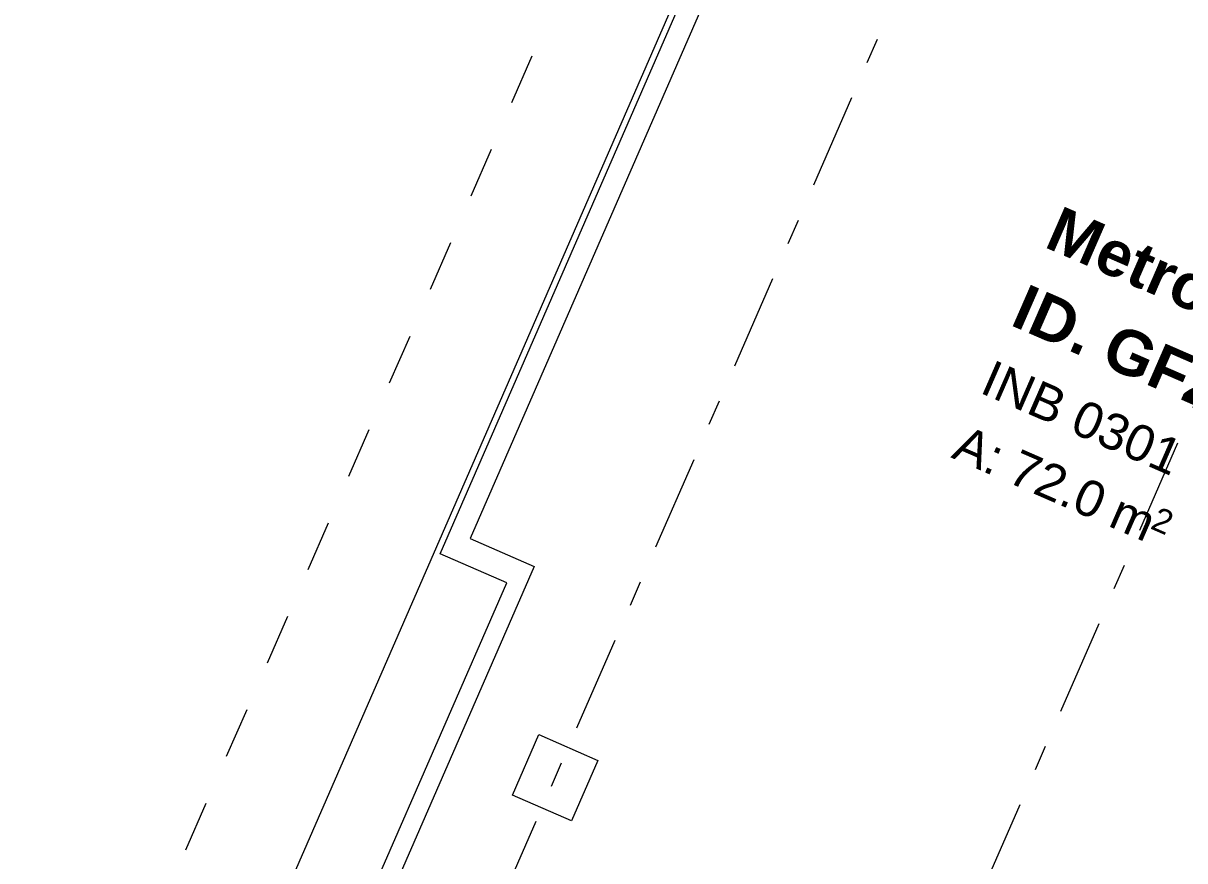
# Model space of a CAD drawing. Header units: millimetres. Extents: x -89663 to 74273, y -103666 to 18539.
# Drawn here: x -9662 to -3231, y -26896 to -22256 of the extents above; entities that cross this region are included whole.
import ezdxf
from ezdxf.enums import TextEntityAlignment as Align

# ---------------------------------------------------------------- set-up
doc = ezdxf.new("R2010")
doc.units = ezdxf.units.MM
doc.header["$MEASUREMENT"] = 0
doc.linetypes.add('Dashed', pattern=[564.444447, 282.222223, -282.222223])
doc.linetypes.add('Double Dashed', pattern=[1093.611073, 529.166651, -211.666656, 141.111112, -211.666656])
for name, color, linetype in [('New_A-05-M_Gross_Int_Circulation', 7, 'Continuous'), ('New_A-05-M_Gross_Int_Engineering', 7, 'Continuous'), ('New_A-15-MG_Structural_Grid_Phase_2', 7, 'Continuous'), ('New_A-20-M_Floor_Slab', 7, 'Continuous')]:
    doc.layers.add(name, color=color, linetype=linetype)
for name, color, linetype, lineweight, true_color in [('New_A-05-M_Gross_Int_Circulation_Pen_No__74', 7, 'Continuous', 20, 0x606060), ('New_A-05-M_Gross_Int_Engineering_Pen_No__74', 7, 'Continuous', 20, 0x606060), ('New_A-15-MG_Structural_Grid_Phase_2_Pen_No__222', 7, 'Continuous', 13, 0x65af33)]:
    doc.layers.add(name, color=color, linetype=linetype, lineweight=lineweight, true_color=true_color)
for name, color, linetype, lineweight in [('New_A-20-M_Floor_Slab_Pen_No__89', 8, 'Continuous', 20), ('New_A-95-P_Drawing_Pen_No__1', 7, 'Continuous', 13), ('New_ArchiCAD Zone Stamps_Pen_No__6', 7, 'Continuous', 35)]:
    doc.layers.add(name, color=color, linetype=linetype, lineweight=lineweight)
doc.styles.add('GENERATED_STYLE_1', font='')
doc.styles.add('GENERATED_STYLE_3', font='')
doc.styles.add('GENERATED_STYLE_4', font='')
doc.styles.get('GENERATED_STYLE_1').set_extended_font_data('Arial', bold=True)
doc.styles.get('GENERATED_STYLE_3').set_extended_font_data('Arial')
doc.styles.get('GENERATED_STYLE_4').set_extended_font_data('Swis721 BT')

# ---------------------------------------------------------------- blocks, each defined once
blk = doc.blocks.new('Reception _ Foyer_INB 0101_5_1', base_point=(-14362.8, -24718.3))
at = {"layer": 'New_A-05-M_Gross_Int_Circulation_Pen_No__74', "linetype": 'Continuous'}
for p, q in [((-7353.9, -25195.3), (-4021, -17551.9)), ((-6985.4, -25356), (-7353.9, -25195.3)), ((-7790.4, -27202.1), (-6985.4, -25356))]:
    blk.add_line(p, q, dxfattribs=at)
at = {"layer": 'New_ArchiCAD Zone Stamps_Pen_No__6'}
for tag, height, style, p in [('ROOM_NAME', 250, 'GENERATED_STYLE_1', (-15222, -23147.2)), ('zoneNameLine2', 250, 'GENERATED_STYLE_1', (-15410.4, -23579.3)), ('ROOM_NUMBER', 200, 'GENERATED_STYLE_3', (-15598.9, -24000)), ('measuredAreaCode', 200, 'GENERATED_STYLE_3', (-15755.9, -24360.1)), ('DUMMY_649', 200, 'GENERATED_STYLE_3', (-15448.5, -24494.2)), ('DUMMY_650', 200, 'GENERATED_STYLE_3', (-14819.3, -24768.5)), ('DUMMY_651', 133.3, 'GENERATED_STYLE_3', (-14540, -24875.1))]:
    blk.add_attdef(tag, text='', height=height, rotation=336.44041, dxfattribs=dict(at, style=style)).set_placement(p, align=Align.TOP_LEFT)
blk = doc.blocks.new('Metrology Lab_INB 0301_17_1', base_point=(-3302.1, -24728.3))
at = {"layer": 'New_A-05-M_Gross_Int_Engineering_Pen_No__74', "linetype": 'Continuous'}
for p, q in [((-3942.9, -17670.3), (-7187.4, -25110.8)), ((-7187.4, -25110.8), (-6832.7, -25265.5)), ((-6832.7, -25265.5), (-7696.8, -27247.3)), ((-6953.8, -26531.6), (-6808, -26197.1)), ((-6808, -26197.1), (-6480, -26340.1)), ((-6480, -26340.1), (-6625.9, -26674.6)), ((-6625.9, -26674.6), (-6953.8, -26531.6))]:
    blk.add_line(p, q, dxfattribs=at)
at = {"layer": 'New_ArchiCAD Zone Stamps_Pen_No__6'}
for tag, height, style, p in [('ROOM_NAME', 250, 'GENERATED_STYLE_1', (-3916.6, -23263.9)), ('zoneNameLine2', 250, 'GENERATED_STYLE_1', (-4105, -23696)), ('ROOM_NUMBER', 200, 'GENERATED_STYLE_3', (-4293.4, -24116.7)), ('measuredAreaCode', 200, 'GENERATED_STYLE_3', (-4450.5, -24476.8)), ('ROOM_WALLS_PRM', 200, 'GENERATED_STYLE_3', (-4143.1, -24610.8)), ('DUMMY_649', 200, 'GENERATED_STYLE_3', (-3653.7, -24824.2)), ('DUMMY_650', 133.3, 'GENERATED_STYLE_3', (-3374.4, -24930.8))]:
    blk.add_attdef(tag, text='', height=height, rotation=336.44041, dxfattribs=dict(at, style=style)).set_placement(p, align=Align.TOP_LEFT)
blk = doc.blocks.new('Slab_46_1', base_point=(-44734.1, -52924.7))
at = {"layer": 'New_A-20-M_Floor_Slab_Pen_No__89', "linetype": 'Continuous', "flags": 128}
blk.add_lwpolyline([(-44734.1, -52924.7), (-44734.3, -52924.7, -0.179811), (-34721.5, -33027.7), (-34721.9, -33027.2), (-25959.6, -24873.2), (-20981.6, -27043.9), (-17009.6, -17934.7), (-17703.3, -17189.1), (-11222.9, -11158.5), (-10852.6, -11556.4), (-2918.7, -4173.2), (921.4, -599.8), (3259.5, -1619.3), (2636.4, -2195.9), (2144.4, -3324.3), (-4596.3, -18782.9), (-10337.1, -31948.3), (-13252, -30677.2), (-20095.3, -46371.2, -0.415568), (-30017.2, -50195.9), (-38342, -69287.7, -0.234037), (-41521.4, -64901.1, -0.022084), (-42146.9, -60901.4), (-44895.7, -59706.6, -0.043731)], format="xyb", close=True, dxfattribs=at)
blk = doc.blocks.new('Standard grid marker_40')
at = {"layer": 'New_A-15-MG_Structural_Grid_Phase_2_Pen_No__222', "linetype": 'Double Dashed'}
blk.add_line((1905, 0), (37382, 0), dxfattribs=at)
at = {"layer": 'New_A-15-MG_Structural_Grid_Phase_2_Pen_No__222', "style": 'GENERATED_STYLE_4'}
for tag, p in [('AC_MarkerText_1_0', (-500, 946.2)), ('AC_MarkerText_1_1', (39787, 946.2))]:
    blk.add_attdef(tag, text='', height=350, rotation=270, dxfattribs=at).set_placement(p, align=Align.MIDDLE_CENTER)
blk = doc.blocks.new('Standard grid marker_41')
at = {"layer": 'New_A-15-MG_Structural_Grid_Phase_2_Pen_No__222', "linetype": 'Double Dashed'}
blk.add_line((18800.1, 0), (27262.4, 0), dxfattribs=at)
at = {"layer": 'New_A-15-MG_Structural_Grid_Phase_2_Pen_No__222', "style": 'GENERATED_STYLE_4'}
for tag, p in [('AC_MarkerText_1_0', (-500, 36.8)), ('AC_MarkerText_1_1', (27762.4, 36.8))]:
    blk.add_attdef(tag, text='', height=350, rotation=270, dxfattribs=at).set_placement(p, align=Align.MIDDLE_CENTER)

msp = doc.modelspace()

# ---------------------------------------------------------------- linework, layer by layer
at = {"layer": 'New_A-95-P_Drawing_Pen_No__1', "linetype": 'Dashed', "flags": 128}
msp.add_lwpolyline([(-6893.4, -17740.4), (-5132.1, -18508.5), (-10648, -31158.2), (-19997.8, -27081.2), (-17373.8, -21063.7), (-12667.4, -23116)], close=True, dxfattribs=at)

# ---------------------------------------------------------------- block references
at = {"layer": 'New_A-05-M_Gross_Int_Circulation', "linetype": 'Continuous'}
msp.add_blockref('Reception _ Foyer_INB 0101_5_1', (-14362.8, -24718.3), dxfattribs=at)
at = {"layer": 'New_A-05-M_Gross_Int_Engineering', "linetype": 'Continuous'}
ref = msp.add_blockref('Metrology Lab_INB 0301_17_1', (-3302.1, -24728.3), dxfattribs=at)
ref.add_attrib('ROOM_NAME', 'Metrology Lab', dxfattribs={"layer": 'New_ArchiCAD Zone Stamps_Pen_No__6', "color": 7, "height": 250, "rotation": 336.44041, "style": 'GENERATED_STYLE_1'}).set_placement((-3916.6, -23263.9), align=Align.TOP_LEFT)
ref.add_attrib('ROOM_WALLS_PRM', '72.0', dxfattribs={"layer": 'New_ArchiCAD Zone Stamps_Pen_No__6', "color": 7, "height": 200, "rotation": 336.44041, "style": 'GENERATED_STYLE_3'}).set_placement((-4143.1, -24610.8), align=Align.TOP_LEFT)
ref.add_attrib('ROOM_NUMBER', 'INB 0301', dxfattribs={"layer": 'New_ArchiCAD Zone Stamps_Pen_No__6', "color": 7, "height": 200, "rotation": 336.44041, "style": 'GENERATED_STYLE_3'}).set_placement((-4293.4, -24116.7), align=Align.TOP_LEFT)
ref.add_attrib('zoneNameLine2', 'ID. GF202', dxfattribs={"layer": 'New_ArchiCAD Zone Stamps_Pen_No__6', "color": 7, "height": 250, "rotation": 336.44041, "style": 'GENERATED_STYLE_1'}).set_placement((-4105, -23696), align=Align.TOP_LEFT)
ref.add_attrib('measuredAreaCode', 'A: ', dxfattribs={"layer": 'New_ArchiCAD Zone Stamps_Pen_No__6', "color": 7, "height": 200, "rotation": 336.44041, "style": 'GENERATED_STYLE_3'}).set_placement((-4450.5, -24476.8), align=Align.TOP_LEFT)
ref.add_attrib('DUMMY_649', ' m', dxfattribs={"layer": 'New_ArchiCAD Zone Stamps_Pen_No__6', "color": 7, "height": 200, "rotation": 336.44041, "style": 'GENERATED_STYLE_3'}).set_placement((-3653.7, -24824.2), align=Align.TOP_LEFT)
ref.add_attrib('DUMMY_650', '2', dxfattribs={"layer": 'New_ArchiCAD Zone Stamps_Pen_No__6', "color": 7, "height": 133.3, "rotation": 336.44041, "style": 'GENERATED_STYLE_3'}).set_placement((-3374.4, -24930.8), align=Align.TOP_LEFT)
at = {"layer": 'New_A-15-MG_Structural_Grid_Phase_2', "color": 8, "linetype": 'Continuous', "lineweight": 15, "zscale": 1000, "rotation": 66.44041158399293}
for name, p in [('Standard grid marker_40', (-9543.7, -32918)), ('Standard grid marker_41', (-11868.8, -44302.7))]:
    msp.add_blockref(name, p, dxfattribs=at)
at = {"layer": 'New_A-20-M_Floor_Slab', "color": 8, "linetype": 'Continuous', "lineweight": 20}
msp.add_blockref('Slab_46_1', (-44734.1, -52924.7), dxfattribs=at)

doc.saveas('drawing.dxf')
